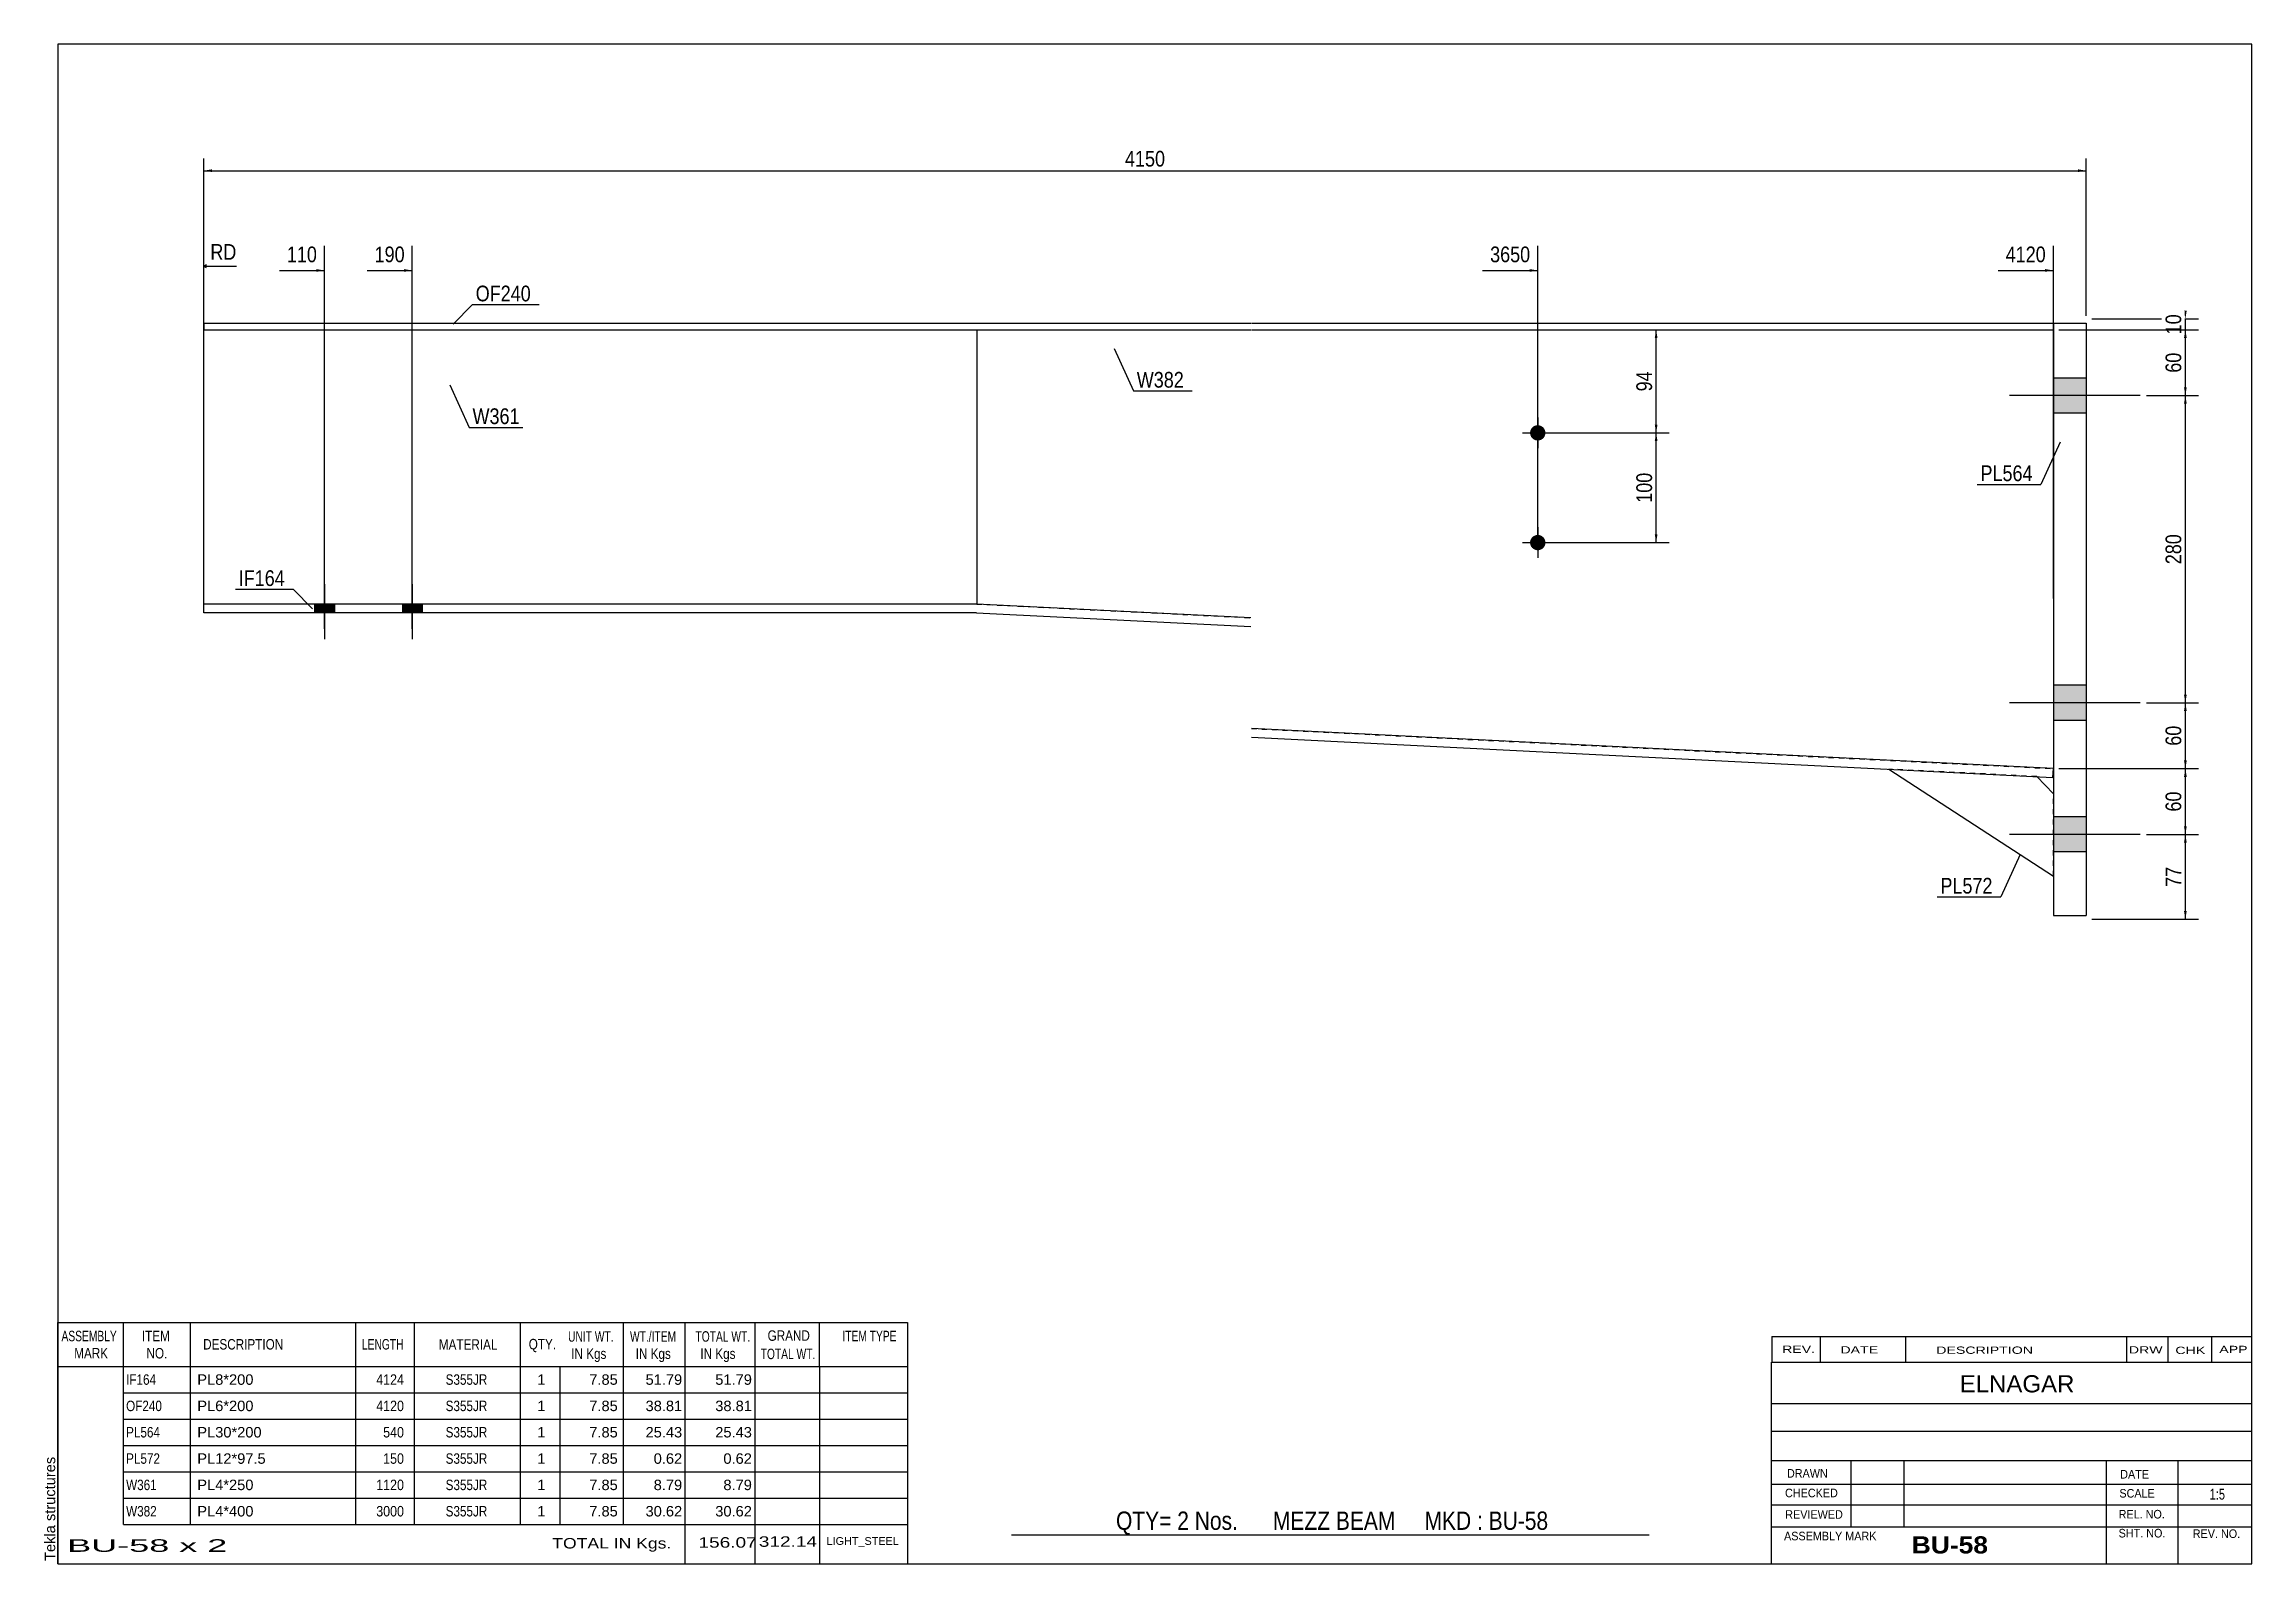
# Model space of a CAD drawing. Header units: millimetres. Extents: x -29 to 373, y -200 to 77.
import ezdxf

# ---------------------------------------------------------------- set-up
doc = ezdxf.new("R2010")
doc.units = ezdxf.units.MM
doc.linetypes.add('DXK_LINE_DOT1', pattern=[1.8814, 0.9407, -0.9407])
doc.styles.add('Arial', font='ARIAL.TTF', dxfattribs={"height": 0.2})
doc.styles.add('Arial Bold', font='ARIALBD.TTF', dxfattribs={"height": 0.2})
doc.styles.add('Arial Narrow', font='ARIALN.TTF', dxfattribs={"height": 0.2})

# ---------------------------------------------------------------- blocks, each defined once
blk = doc.blocks.new('Unknown-627302369-1210')
at = {"color": 5, "linetype": 'Continuous'}
for p, q in [((373.4, 77.06), (-26.6, 77.06)), ((-26.6, 77.06), (-26.6, -199.94)), ((373.4, -199.94), (373.4, 77.06)), ((-26.6, -199.94), (373.4, -199.94))]:
    blk.add_line(p, q, dxfattribs=at)
at = {"color": 174, "linetype": 'Continuous', "style": 'Arial'}
blk.add_text('Tekla structures', height=1.9102, rotation=90, dxfattribs=at).set_placement((-27.1, -199.44))
blk = doc.blocks.new('Part-627302369-1360 - 1231')
at = {"color": 2, "linetype": 'Continuous'}
for p, q in [((0, -25), (0, 25)), ((140.91, 25), (140.91, -25))]:
    blk.add_line(p, q, dxfattribs=at)
at = {"color": 7, "linetype": 'DXK_LINE_DOT1'}
for p, q in [((0, 25), (90.77, 25)), ((90.87, 25), (140.91, 25)), ((90.77, -25), (0, -25)), ((140.91, -25), (90.87, -25))]:
    blk.add_line(p, q, dxfattribs=at)
blk = doc.blocks.new('Part-627302369-1300 - 1231')
at = {"color": 2, "linetype": 'Continuous'}
for p, q in [((0, 26.2), (0, 25)), ((0, 26.2), (90.77, 26.2)), ((0, 25), (90.77, 25)), ((90.87, 26.2), (190.91, 26.2)), ((90.87, 25), (190.91, 25)), ((191.01, 26.2), (337.21, 26.2)), ((191.01, 25), (337.21, 25)), ((337.21, 26.2), (337.21, 25))]:
    blk.add_line(p, q, dxfattribs=at)
blk = doc.blocks.new('Part-627302369-1256 - 1231')
at = {"color": 2, "linetype": 'Continuous'}
for p, q in [((337.21, 26.2), (343.21, 26.2)), ((337.21, 26.2), (337.21, -81.8)), ((343.21, 26.2), (343.21, -81.8)), ((337.21, -81.8), (343.21, -81.8))]:
    blk.add_line(p, q, dxfattribs=at)
blk = doc.blocks.new('Part-627302369-1278 - 1231')
at = {"color": 2, "linetype": 'Continuous'}
for p, q in [((307.24, -55.1), (337.21, -74.6)), ((337.21, -59.6), (334.21, -56.45))]:
    blk.add_line(p, q, dxfattribs=at)
at = {"color": 7, "linetype": 'DXK_LINE_DOT1'}
for p, q in [((334.21, -56.45), (307.24, -55.1)), ((337.21, -74.6), (337.21, -59.6))]:
    blk.add_line(p, q, dxfattribs=at)
blk = doc.blocks.new('Part-627302369-1322 - 1231')
at = {"color": 2, "linetype": 'Continuous'}
blk.add_line((140.91, 25), (140.91, -25), dxfattribs=at)
at = {"color": 7, "linetype": 'DXK_LINE_DOT1'}
for p, q in [((140.91, 25), (190.91, 25)), ((191.01, 25), (337.21, 25)), ((337.21, 25), (337.21, -55)), ((140.91, -25), (190.91, -27.5)), ((191.01, -47.69), (337.21, -55))]:
    blk.add_line(p, q, dxfattribs=at)
blk = doc.blocks.new('Bolt-627302369-1361 - 1231')
at = {"linetype": 'Continuous'}
for points in [[(337.21, 16.2), (337.21, 9.8), (343.21, 9.8), (343.21, 16.2)], [(337.21, 16.2), (337.21, 9.8), (343.21, 9.8), (343.21, 16.2)], [(337.21, -39.8), (337.21, -46.2), (343.21, -46.2), (343.21, -39.8)], [(337.21, -39.8), (337.21, -46.2), (343.21, -46.2), (343.21, -39.8)], [(337.21, -63.8), (337.21, -70.2), (343.21, -70.2), (343.21, -63.8)], [(337.21, -63.8), (337.21, -70.2), (343.21, -70.2), (343.21, -63.8)]]:
    blk.add_hatch(color=3, dxfattribs=at).paths.add_polyline_path(points)
at = {"color": 3, "linetype": 'Continuous'}
for p, q in [((343.21, 16.2), (337.21, 16.2)), ((343.21, 16.2), (337.21, 16.2)), ((353.01, 13), (329.21, 13)), ((353.01, 13), (329.21, 13)), ((343.21, 9.8), (337.21, 9.8)), ((343.21, 9.8), (337.21, 9.8)), ((343.21, -39.8), (337.21, -39.8)), ((343.21, -39.8), (337.21, -39.8)), ((353.01, -43), (329.21, -43)), ((353.01, -43), (329.21, -43)), ((343.21, -46.2), (337.21, -46.2)), ((343.21, -46.2), (337.21, -46.2)), ((343.21, -63.8), (337.21, -63.8)), ((343.21, -63.8), (337.21, -63.8)), ((353.01, -67), (329.21, -67)), ((353.01, -67), (329.21, -67)), ((343.21, -70.2), (337.21, -70.2)), ((343.21, -70.2), (337.21, -70.2))]:
    blk.add_line(p, q, dxfattribs=at)
blk = doc.blocks.new('Bolt-627302369-1363 - 1231')
at = {"linetype": 'Continuous'}
for points in [[(243.21, 7.6), (243.5, 7.57), (243.77, 7.48), (244.03, 7.34), (244.25, 7.14), (244.42, 6.9), (244.54, 6.64), (244.6, 6.35), (244.6, 6.06), (244.54, 5.77), (244.42, 5.5), (244.25, 5.27), (244.03, 5.07), (243.77, 4.93), (243.5, 4.83), (243.21, 4.8), (242.91, 4.83), (242.64, 4.93), (242.38, 5.07), (242.16, 5.27), (241.99, 5.5), (241.87, 5.77), (241.81, 6.06), (241.81, 6.35), (241.87, 6.64), (241.99, 6.9), (242.16, 7.14), (242.38, 7.34), (242.64, 7.48), (242.91, 7.57)], [(243.21, -12.4), (243.5, -12.43), (243.77, -12.52), (244.03, -12.66), (244.25, -12.86), (244.42, -13.1), (244.54, -13.36), (244.6, -13.65), (244.6, -13.94), (244.54, -14.23), (244.42, -14.5), (244.25, -14.73), (244.03, -14.93), (243.77, -15.07), (243.5, -15.17), (243.21, -15.2), (242.91, -15.17), (242.64, -15.07), (242.38, -14.93), (242.16, -14.73), (241.99, -14.5), (241.87, -14.23), (241.81, -13.94), (241.81, -13.65), (241.87, -13.36), (241.99, -13.1), (242.16, -12.86), (242.38, -12.66), (242.64, -12.52), (242.91, -12.43)]]:
    blk.add_hatch(color=3, dxfattribs=at).paths.add_polyline_path(points)
at = {"color": 3, "linetype": 'Continuous'}
for p, q in [((243.21, 9), (243.21, 3.4)), ((240.41, 6.2), (246.01, 6.2)), ((243.21, -11), (243.21, -16.6)), ((240.41, -13.8), (246.01, -13.8))]:
    blk.add_line(p, q, dxfattribs=at)
blk = doc.blocks.new('Part-627302369-1879 - 1231')
at = {"color": 2, "linetype": 'Continuous'}
for p, q in [((90.77, -25), (0, -25)), ((0, -26.6), (0, -25)), ((90.77, -26.6), (0, -26.6)), ((140.91, -25), (90.87, -25)), ((140.87, -26.6), (90.87, -26.6)), ((140.87, -26.6), (190.91, -29.1)), ((190.91, -27.5), (140.91, -25)), ((337.21, -55), (191.01, -47.69)), ((191.01, -49.29), (337.13, -56.6)), ((337.13, -56.6), (337.21, -55))]:
    blk.add_line(p, q, dxfattribs=at)
blk = doc.blocks.new('Bolt-627302369-1881 - 1231')
at = {"linetype": 'Continuous'}
for points in [[(23.8, -25), (20.2, -25), (20.2, -26.6), (23.8, -26.6)], [(23.8, -25), (20.2, -25), (20.2, -26.6), (23.8, -26.6)], [(39.8, -25), (36.2, -25), (36.2, -26.6), (39.8, -26.6)], [(39.8, -25), (36.2, -25), (36.2, -26.6), (39.8, -26.6)]]:
    blk.add_hatch(color=3, dxfattribs=at).paths.add_polyline_path(points)
at = {"color": 3, "linetype": 'Continuous'}
for p, q in [((22, -21.4), (22, -31.4)), ((22, -21.4), (22, -31.4)), ((38, -21.4), (38, -31.4)), ((38, -21.4), (38, -31.4)), ((20.2, -25), (20.2, -26.6)), ((20.2, -25), (20.2, -26.6)), ((23.8, -25), (23.8, -26.6)), ((23.8, -25), (23.8, -26.6)), ((36.2, -25), (36.2, -26.6)), ((36.2, -25), (36.2, -26.6)), ((39.8, -25), (39.8, -26.6)), ((39.8, -25), (39.8, -26.6))]:
    blk.add_line(p, q, dxfattribs=at)
blk = doc.blocks.new('StraightDimension-627302369-1818 - 1231')
at = {"linetype": 'Continuous'}
for points in [[(361.03, -44.5), (361.28, -43), (361.53, -44.5)], [(361.53, -53.5), (361.28, -55), (361.03, -53.5)]]:
    blk.add_hatch(color=7, dxfattribs=at).paths.add_polyline_path(points)
at = {"color": 7, "linetype": 'Continuous'}
for p, q in [((354.21, -43), (363.68, -43)), ((361.28, -55), (361.28, -43)), ((338.21, -55), (363.68, -55))]:
    blk.add_line(p, q, dxfattribs=at)
at = {"color": 0}
blk.add_wipeout([(361.13, -46.57), (356.93, -46.57), (356.93, -51.43), (361.13, -51.43)], dxfattribs=at)
at = {"color": 3, "style": 'Arial Narrow'}
blk.add_text('60', height=2.863, rotation=90.0002, dxfattribs=at).set_placement((360.53, -50.83))
blk = doc.blocks.new('StraightDimension-627302369-2106 - 1231')
at = {"linetype": 'Continuous'}
blk.add_hatch(color=7, dxfattribs=at).paths.add_polyline_path([(335.71, 36.06), (337.21, 35.81), (335.71, 35.56)])
at = {"color": 7, "linetype": 'Continuous'}
for p, q in [((337.21, -24), (337.21, 40.31)), ((327.14, 35.81), (337.21, 35.81))]:
    blk.add_line(p, q, dxfattribs=at)
at = {"color": 0}
blk.add_wipeout([(336.43, 36.71), (336.43, 40.91), (327.92, 40.91), (327.92, 36.71)], dxfattribs=at)
at = {"color": 3, "style": 'Arial Narrow'}
blk.add_text('4120', height=2.863, dxfattribs=at).set_placement((328.52, 37.31))
blk = doc.blocks.new('StraightDimension-627302369-1820 - 1231')
at = {"linetype": 'Continuous'}
for points in [[(361.03, -68.5), (361.28, -67), (361.53, -68.5)], [(361.53, -80.96), (361.28, -82.46), (361.03, -80.96)]]:
    blk.add_hatch(color=7, dxfattribs=at).paths.add_polyline_path(points)
at = {"color": 7, "linetype": 'Continuous'}
for p, q in [((354.21, -67), (363.68, -67)), ((361.28, -82.46), (361.28, -67)), ((344.21, -82.46), (363.68, -82.46))]:
    blk.add_line(p, q, dxfattribs=at)
at = {"color": 0}
blk.add_wipeout([(361.13, -72.3), (356.93, -72.3), (356.93, -77.16), (361.13, -77.16)], dxfattribs=at)
at = {"color": 3, "style": 'Arial Narrow'}
blk.add_text('77', height=2.863, rotation=90.0002, dxfattribs=at).set_placement((360.53, -76.56))
blk = doc.blocks.new('StraightDimension-627302369-1815 - 1231')
at = {"linetype": 'Continuous'}
for points in [[(361.53, 28.5), (361.28, 27), (361.03, 28.5)], [(361.03, 23.5), (361.28, 25), (361.53, 23.5)]]:
    blk.add_hatch(color=7, dxfattribs=at).paths.add_polyline_path(points)
at = {"color": 7, "linetype": 'Continuous'}
for p, q in [((338.21, 25), (363.68, 25)), ((344.21, 27), (363.68, 27)), ((361.28, 25), (361.28, 27))]:
    blk.add_line(p, q, dxfattribs=at)
at = {"color": 0}
blk.add_wipeout([(361.13, 28.43), (356.93, 28.43), (356.93, 23.57), (361.13, 23.57)], dxfattribs=at)
at = {"color": 3, "style": 'Arial Narrow'}
blk.add_text('10', height=2.863, rotation=90.0002, dxfattribs=at).set_placement((360.53, 24.17))
blk = doc.blocks.new('StraightDimension-627302369-2108 - 1231')
at = {"linetype": 'Continuous'}
blk.add_hatch(color=7, dxfattribs=at).paths.add_polyline_path([(36.5, 36.06), (38, 35.81), (36.5, 35.56)])
at = {"color": 7, "linetype": 'Continuous'}
for p, q in [((38, -29.5), (38, 40.31)), ((29.77, 35.81), (38, 35.81))]:
    blk.add_line(p, q, dxfattribs=at)
at = {"color": 0}
blk.add_wipeout([(37.23, 36.71), (37.23, 40.91), (30.54, 40.91), (30.54, 36.71)], dxfattribs=at)
at = {"color": 3, "style": 'Arial Narrow'}
blk.add_text('190', height=2.863, dxfattribs=at).set_placement((31.14, 37.31))
blk = doc.blocks.new('StraightDimension-627302369-1817 - 1231')
at = {"linetype": 'Continuous'}
for points in [[(361.03, 11.5), (361.28, 13), (361.53, 11.5)], [(361.53, -41.5), (361.28, -43), (361.03, -41.5)]]:
    blk.add_hatch(color=7, dxfattribs=at).paths.add_polyline_path(points)
at = {"color": 7, "linetype": 'Continuous'}
for p, q in [((354.21, 13), (363.68, 13)), ((361.28, -43), (361.28, 13)), ((354.21, -43), (363.68, -43))]:
    blk.add_line(p, q, dxfattribs=at)
at = {"color": 0}
blk.add_wipeout([(361.13, -11.66), (356.93, -11.66), (356.93, -18.34), (361.13, -18.34)], dxfattribs=at)
at = {"color": 3, "style": 'Arial Narrow'}
blk.add_text('280', height=2.863, rotation=90.0002, dxfattribs=at).set_placement((360.53, -17.74))
blk = doc.blocks.new('StraightDimension-627302369-1475 - 1231')
at = {"linetype": 'Continuous'}
for points in [[(1.5, 53.75), (0, 54), (1.5, 54.25)], [(341.71, 54.25), (343.21, 54), (341.71, 53.75)]]:
    blk.add_hatch(color=7, dxfattribs=at).paths.add_polyline_path(points)
at = {"color": 7, "linetype": 'Continuous'}
for p, q in [((0, 27), (0, 56.25)), ((0, 54), (343.21, 54)), ((343.21, 27.54), (343.21, 56.25))]:
    blk.add_line(p, q, dxfattribs=at)
at = {"color": 0}
blk.add_wipeout([(175.86, 54.15), (175.86, 58.35), (167.35, 58.35), (167.35, 54.15)], dxfattribs=at)
at = {"color": 3, "style": 'Arial Narrow'}
blk.add_text('4150', height=2.863, dxfattribs=at).set_placement((167.95, 54.75))
blk = doc.blocks.new('StraightDimension-627302369-1816 - 1231')
at = {"linetype": 'Continuous'}
for points in [[(361.03, 23.5), (361.28, 25), (361.53, 23.5)], [(361.53, 14.5), (361.28, 13), (361.03, 14.5)]]:
    blk.add_hatch(color=7, dxfattribs=at).paths.add_polyline_path(points)
at = {"color": 7, "linetype": 'Continuous'}
for p, q in [((338.21, 25), (363.68, 25)), ((361.28, 13), (361.28, 25)), ((354.21, 13), (363.68, 13))]:
    blk.add_line(p, q, dxfattribs=at)
at = {"color": 0}
blk.add_wipeout([(361.13, 21.43), (356.93, 21.43), (356.93, 16.57), (361.13, 16.57)], dxfattribs=at)
at = {"color": 3, "style": 'Arial Narrow'}
blk.add_text('60', height=2.863, rotation=90.0002, dxfattribs=at).set_placement((360.53, 17.17))
blk = doc.blocks.new('StraightDimension-627302369-1819 - 1231')
at = {"linetype": 'Continuous'}
for points in [[(361.03, -56.5), (361.28, -55), (361.53, -56.5)], [(361.53, -65.5), (361.28, -67), (361.03, -65.5)]]:
    blk.add_hatch(color=7, dxfattribs=at).paths.add_polyline_path(points)
at = {"color": 7, "linetype": 'Continuous'}
for p, q in [((338.21, -55), (363.68, -55)), ((361.28, -67), (361.28, -55)), ((354.21, -67), (363.68, -67))]:
    blk.add_line(p, q, dxfattribs=at)
at = {"color": 0}
blk.add_wipeout([(361.13, -58.57), (356.93, -58.57), (356.93, -63.43), (361.13, -63.43)], dxfattribs=at)
at = {"color": 3, "style": 'Arial Narrow'}
blk.add_text('60', height=2.863, rotation=90.0002, dxfattribs=at).set_placement((360.53, -62.83))
blk = doc.blocks.new('StraightDimension-627302369-2082 - 1231')
at = {"linetype": 'Continuous'}
for points in [[(264.54, 23.5), (264.79, 25), (265.04, 23.5)], [(265.04, 7.7), (264.79, 6.2), (264.54, 7.7)]]:
    blk.add_hatch(color=7, dxfattribs=at).paths.add_polyline_path(points)
at = {"color": 7, "linetype": 'Continuous'}
for p, q in [((254.75, 25), (267.19, 25)), ((264.79, 6.2), (264.79, 25)), ((244.21, 6.2), (267.19, 6.2))]:
    blk.add_line(p, q, dxfattribs=at)
at = {"color": 0}
blk.add_wipeout([(264.64, 18.03), (260.44, 18.03), (260.44, 13.17), (264.64, 13.17)], dxfattribs=at)
at = {"color": 3, "style": 'Arial Narrow'}
blk.add_text('94', height=2.863, rotation=90.0002, dxfattribs=at).set_placement((264.04, 13.77))
blk = doc.blocks.new('StraightDimension-627302369-2083 - 1231')
at = {"linetype": 'Continuous'}
for points in [[(264.54, 4.7), (264.79, 6.2), (265.04, 4.7)], [(265.04, -12.3), (264.79, -13.8), (264.54, -12.3)]]:
    blk.add_hatch(color=7, dxfattribs=at).paths.add_polyline_path(points)
at = {"color": 7, "linetype": 'Continuous'}
for p, q in [((244.21, 6.2), (267.19, 6.2)), ((264.79, -13.8), (264.79, 6.2)), ((244.21, -13.8), (267.19, -13.8))]:
    blk.add_line(p, q, dxfattribs=at)
at = {"color": 0}
blk.add_wipeout([(264.64, -0.45), (260.44, -0.45), (260.44, -7.14), (264.64, -7.14)], dxfattribs=at)
at = {"color": 3, "style": 'Arial Narrow'}
blk.add_text('100', height=2.863, rotation=90.0002, dxfattribs=at).set_placement((264.04, -6.54))
blk = doc.blocks.new('StraightDimension-627302369-2107 - 1231')
at = {"linetype": 'Continuous'}
blk.add_hatch(color=7, dxfattribs=at).paths.add_polyline_path([(241.71, 36.06), (243.21, 35.81), (241.71, 35.56)])
at = {"color": 7, "linetype": 'Continuous'}
for p, q in [((243.21, -12.8), (243.21, 40.31)), ((233.14, 35.81), (243.21, 35.81))]:
    blk.add_line(p, q, dxfattribs=at)
at = {"color": 0}
blk.add_wipeout([(242.43, 36.71), (242.43, 40.91), (233.92, 40.91), (233.92, 36.71)], dxfattribs=at)
at = {"color": 3, "style": 'Arial Narrow'}
blk.add_text('3650', height=2.863, dxfattribs=at).set_placement((234.52, 37.31))
blk = doc.blocks.new('StraightDimension-627302369-2109 - 1231')
at = {"linetype": 'Continuous'}
blk.add_hatch(color=7, dxfattribs=at).paths.add_polyline_path([(20.5, 36.06), (22, 35.81), (20.5, 35.56)])
at = {"color": 7, "linetype": 'Continuous'}
for p, q in [((22, -29.5), (22, 40.31)), ((13.77, 35.81), (22, 35.81))]:
    blk.add_line(p, q, dxfattribs=at)
at = {"color": 0, "linetype": 'Continuous'}
blk.add_wipeout([(6.53, 37.16), (6.53, 41.36), (0.59, 41.36), (0.59, 37.16)], dxfattribs=at)
at = {"color": 7, "linetype": 'Continuous'}
for p, q in [((0, -24), (0, 41.06)), ((0.5, 36.81), (0, 36.56)), ((0.5, 36.31), (0, 36.56)), ((5.93, 36.56), (0, 36.56))]:
    blk.add_line(p, q, dxfattribs=at)
at = {"color": 3, "linetype": 'Continuous', "style": 'Arial Narrow'}
blk.add_text('RD', height=2.863, dxfattribs=at).set_placement((1.19, 37.76))
at = {"color": 0}
blk.add_wipeout([(21.22, 36.71), (21.22, 40.91), (14.54, 40.91), (14.54, 36.71)], dxfattribs=at)
at = {"color": 3, "style": 'Arial Narrow'}
blk.add_text('110', height=2.863, dxfattribs=at).set_placement((15.14, 37.31))
blk = doc.blocks.new('CBS_NAME_BLOG-627302369-2142')
at = {"color": 7, "linetype": 'Continuous'}
for p, q in [((285.81, -163.18), (373.33, -163.18)), ((285.81, -199.89), (285.81, -163.19)), ((285.81, -170.72), (373.33, -170.72)), ((285.88, -175.78), (373.4, -175.78)), ((285.81, -181.15), (373.33, -181.15)), ((300.33, -193.25), (300.33, -181.15)), ((310.02, -193.23), (310.02, -181.16)), ((346.93, -199.89), (346.93, -181.16)), ((359.98, -199.89), (359.98, -181.15)), ((285.82, -185.45), (373.4, -185.43)), ((285.81, -189.19), (373.33, -189.19)), ((285.81, -193.24), (373.33, -193.24)), ((285.81, -199.94), (373.4, -199.94))]:
    blk.add_line(p, q, dxfattribs=at)
at = {"color": 3, "linetype": 'Continuous', "style": 'Arial'}
blk.add_text('ELNAGAR', height=3.133, dxfattribs=at).set_placement((320.13, -168.71))
at = {"color": 3, "linetype": 'Continuous'}
for s, height, style, width, p in [('DRAWN', 1.566, 'Arial', 0.9, (288.64, -184.25)), ('DATE', 1.566, 'Arial', 0.9, (349.4, -184.42)), ('CHECKED', 1.566, 'Arial', 0.9, (288.29, -187.83)), ('SCALE', 1.566, 'Arial', 0.9, (349.25, -187.89)), ('1:5', 1.957, 'Arial Narrow', 0.9, (365.7, -188.25)), ('REVIEWED', 1.566, 'Arial', 0.9, (288.33, -191.75)), ('REL. NO.', 1.566, 'Arial', 0.9, (349.11, -191.7)), ('ASSEMBLY MARK', 1.5663, 'Arial', 0.9, (288.11, -195.68)), ('BU-58', 3.131, 'Arial Bold', 1.1, (311.39, -198.08)), ('SHT. NO.', 1.566, 'Arial', 0.9, (349.11, -195.16)), ('REV. NO.', 1.566, 'Arial', 0.9, (362.63, -195.25))]:
    blk.add_text(s, height=height, dxfattribs=dict(at, style=style, width=width)).set_placement(p)
blk = doc.blocks.new('CBS_BOM-627302369-2140')
at = {"color": 7, "linetype": 'Continuous'}
for p, q in [((-26.63, -163.97), (-26.63, -155.97)), ((-26.63, -155.97), (128.29, -155.97)), ((-14.63, -163.97), (-14.63, -155.97)), ((-2.44, -163.97), (-2.44, -155.97)), ((27.72, -163.97), (27.72, -155.97)), ((38.4, -163.97), (38.4, -155.97)), ((57.72, -163.97), (57.72, -155.97)), ((76.52, -163.97), (76.52, -155.97)), ((87.73, -163.97), (87.73, -155.97)), ((100.52, -163.97), (100.52, -155.97)), ((112.27, -163.97), (112.27, -155.97)), ((128.29, -155.97), (128.29, -163.96)), ((-26.63, -163.97), (128.29, -163.97)), ((-26.63, -168.77), (-26.63, -163.97)), ((-14.63, -168.77), (-14.63, -163.97)), ((-2.44, -168.77), (-2.44, -163.97)), ((27.72, -168.77), (27.72, -163.97)), ((38.4, -168.77), (38.4, -163.97)), ((57.72, -168.77), (57.72, -163.97)), ((64.98, -168.77), (64.98, -163.97)), ((76.52, -168.77), (76.52, -163.97)), ((87.73, -168.77), (87.73, -163.97)), ((100.52, -168.77), (100.52, -163.97)), ((112.29, -168.77), (112.29, -163.97)), ((128.29, -163.97), (128.29, -168.77)), ((-26.63, -173.57), (-26.63, -168.77)), ((-14.63, -168.77), (128.29, -168.77)), ((-14.63, -173.57), (-14.63, -168.77)), ((-2.44, -173.57), (-2.44, -168.77)), ((27.72, -173.57), (27.72, -168.77)), ((38.4, -173.57), (38.4, -168.77)), ((57.72, -173.57), (57.72, -168.77)), ((64.98, -173.57), (64.98, -168.77)), ((76.52, -173.57), (76.52, -168.77)), ((87.73, -173.57), (87.73, -168.77)), ((100.52, -173.57), (100.52, -168.77)), ((112.29, -173.57), (112.29, -168.77)), ((128.29, -168.77), (128.29, -173.57)), ((-26.63, -178.37), (-26.63, -173.57)), ((-14.63, -173.57), (128.29, -173.57)), ((-14.63, -178.37), (-14.63, -173.57)), ((-2.44, -178.37), (-2.44, -173.57)), ((27.72, -178.37), (27.72, -173.57)), ((38.4, -178.37), (38.4, -173.57)), ((57.72, -178.37), (57.72, -173.57)), ((64.98, -178.37), (64.98, -173.57)), ((76.52, -178.37), (76.52, -173.57)), ((87.73, -178.37), (87.73, -173.57)), ((100.52, -178.37), (100.52, -173.57)), ((112.29, -178.37), (112.29, -173.57)), ((128.29, -173.57), (128.29, -178.37)), ((-26.63, -183.17), (-26.63, -178.37)), ((-14.63, -178.37), (128.29, -178.37)), ((-14.63, -183.17), (-14.63, -178.37)), ((-2.44, -183.17), (-2.44, -178.37)), ((27.72, -183.17), (27.72, -178.37)), ((38.4, -183.17), (38.4, -178.37)), ((57.72, -183.17), (57.72, -178.37)), ((64.98, -183.17), (64.98, -178.37)), ((76.52, -183.17), (76.52, -178.37)), ((87.73, -183.17), (87.73, -178.37)), ((100.52, -183.17), (100.52, -178.37)), ((112.29, -183.17), (112.29, -178.37)), ((128.29, -178.37), (128.29, -183.17)), ((-26.63, -187.97), (-26.63, -183.17)), ((-14.63, -183.17), (128.29, -183.17)), ((-14.63, -187.97), (-14.63, -183.17)), ((-2.44, -187.97), (-2.44, -183.17)), ((27.72, -187.97), (27.72, -183.17)), ((38.4, -187.97), (38.4, -183.17)), ((57.72, -187.97), (57.72, -183.17)), ((64.98, -187.97), (64.98, -183.17)), ((76.52, -187.97), (76.52, -183.17)), ((87.73, -187.97), (87.73, -183.17)), ((100.52, -187.97), (100.52, -183.17)), ((112.29, -187.97), (112.29, -183.17)), ((128.29, -183.17), (128.29, -187.97)), ((-26.63, -192.77), (-26.63, -187.97)), ((-14.63, -187.97), (128.29, -187.97)), ((-14.63, -192.77), (-14.63, -187.97)), ((-2.44, -192.77), (-2.44, -187.97)), ((27.72, -192.77), (27.72, -187.97)), ((38.4, -192.77), (38.4, -187.97)), ((57.72, -192.77), (57.72, -187.97)), ((64.98, -192.77), (64.98, -187.97)), ((76.52, -192.77), (76.52, -187.97)), ((87.73, -192.77), (87.73, -187.97)), ((100.52, -192.77), (100.52, -187.97)), ((112.29, -192.77), (112.29, -187.97)), ((128.29, -187.97), (128.29, -192.77)), ((-26.63, -199.97), (-26.63, -192.79)), ((-14.63, -192.77), (128.29, -192.77)), ((87.73, -199.97), (87.73, -192.79)), ((100.52, -199.97), (100.52, -192.79)), ((112.33, -199.97), (112.33, -192.79)), ((128.29, -192.77), (128.29, -199.97)), ((-26.63, -199.97), (128.29, -199.97))]:
    blk.add_line(p, q, dxfattribs=at)
at = {"color": 3, "linetype": 'Continuous', "style": 'Arial'}
for s, height, width, p in [('ASSEMBLY', 1.91, 0.7, (-25.95, -159.39)), ('MARK', 1.91, 0.8, (-23.63, -162.53)), ('ITEM', 1.91, 0.8, (-11.3, -159.39)), ('NO.', 1.91, 0.8, (-10.45, -162.53)), ('DESCRIPTION', 1.9102, 0.8, (-0.12, -160.9)), ('LENGTH', 1.91, 0.7, (28.83, -160.9)), ('MATERIAL', 1.91, 0.8, (42.85, -160.94)), ('QTY.', 1.91, 0.8, (59.24, -160.87)), ('UNIT WT.', 1.91, 0.7, (66.41, -159.47)), ('IN Kgs', 1.91, 0.8, (66.99, -162.61)), ('WT./ITEM', 1.91, 0.7, (77.7, -159.47)), ('IN Kgs', 1.91, 0.8, (78.74, -162.61)), ('TOTAL WT.', 1.91, 0.7, (89.64, -159.47)), ('IN Kgs', 1.91, 0.8, (90.53, -162.61)), ('TOTAL WT.', 1.91, 0.7, (101.53, -162.65)), ('GRAND', 1.91, 0.8, (102.79, -159.31)), ('ITEM TYPE', 1.91, 0.7, (116.43, -159.39))]:
    blk.add_text(s, height=height, dxfattribs=dict(at, width=width)).set_placement(p)
at = {"color": 7, "linetype": 'Continuous', "style": 'Arial'}
for s, width, p in [('IF164', 0.8, (-14.17, -167.33)), ('4124', 0.85, (31.44, -167.33)), ('S355JR', 0.8, (44.09, -167.33)), ('OF240', 0.8, (-14.17, -172.13)), ('4120', 0.85, (31.44, -172.13)), ('S355JR', 0.8, (44.09, -172.13)), ('PL564', 0.8, (-14.17, -176.93)), ('540', 0.85, (32.7, -176.93)), ('S355JR', 0.8, (44.09, -176.93)), ('PL572', 0.8, (-14.17, -181.73)), ('150', 0.85, (32.7, -181.73)), ('S355JR', 0.8, (44.09, -181.73)), ('W361', 0.8, (-14.17, -186.53)), ('1120', 0.85, (31.44, -186.53)), ('S355JR', 0.8, (44.09, -186.53)), ('W382', 0.8, (-14.17, -191.33)), ('3000', 0.85, (31.44, -191.33)), ('S355JR', 0.8, (44.09, -191.33))]:
    blk.add_text(s, height=1.91, dxfattribs=dict(at, width=width)).set_placement(p)
for s, p in [('PL8*200', (-1.19, -167.33)), ('1', (60.81, -167.33)), ('7.85', (70.28, -167.33)), ('51.79', (80.54, -167.33)), ('51.79', (93.25, -167.33)), ('PL6*200', (-1.19, -172.13)), ('1', (60.81, -172.13)), ('7.85', (70.28, -172.13)), ('38.81', (80.54, -172.13)), ('38.81', (93.25, -172.13)), ('PL30*200', (-1.19, -176.93)), ('1', (60.81, -176.93)), ('7.85', (70.28, -176.93)), ('25.43', (80.54, -176.93)), ('25.43', (93.25, -176.93)), ('PL12*97.5', (-1.19, -181.73)), ('1', (60.81, -181.73)), ('7.85', (70.28, -181.73)), ('0.62', (82.02, -181.73)), ('0.62', (94.73, -181.73)), ('PL4*250', (-1.19, -186.53)), ('1', (60.81, -186.53)), ('7.85', (70.28, -186.53)), ('8.79', (82.02, -186.53)), ('8.79', (94.73, -186.53)), ('PL4*400', (-1.19, -191.33)), ('1', (60.81, -191.33)), ('7.85', (70.28, -191.33)), ('30.62', (80.54, -191.33)), ('30.62', (93.25, -191.33))]:
    blk.add_text(s, height=1.91, dxfattribs=at).set_placement(p)
at = {"color": 6, "linetype": 'Continuous', "style": 'Arial'}
for s, height, width, p in [('BU-58 x 2', 2.292, 2.05, (-24.91, -197.78)), ('TOTAL IN Kgs.', 1.9102, 1.2, (63.53, -197.17)), ('156.07', 1.91, 1.3, (90.19, -197.02)), ('312.14', 1.91, 1.3, (101.19, -196.86))]:
    blk.add_text(s, height=height, dxfattribs=dict(at, width=width)).set_placement(p)
blk.add_text('LIGHT_STEEL', height=1.4135, dxfattribs=at).set_placement((113.54, -196.51))
blk = doc.blocks.new('CBS_CALLOFF-627302369-2141')
at = {"color": 7, "linetype": 'Continuous'}
blk.add_line((147.28, -194.67), (263.51, -194.69), dxfattribs=at)
at = {"color": 3, "linetype": 'Continuous', "style": 'Arial Narrow'}
blk.add_text('QTY= 2 Nos.      MEZZ BEAM     MKD : BU-58', height=3.3405, dxfattribs=at).set_placement((166.31, -193.77))
blk = doc.blocks.new('CBS_REVISION-627302369-2143')
at = {"color": 7, "linetype": 'Continuous'}
for p, q in [((285.89, -158.55), (373.39, -158.55)), ((285.89, -158.55), (285.89, -163.18)), ((294.69, -158.55), (294.69, -163.18)), ((310.28, -158.55), (310.28, -163.12)), ((350.54, -158.55), (350.54, -163.18)), ((358.08, -158.55), (358.08, -163.18)), ((366.03, -158.55), (366.03, -163.18)), ((285.89, -163.18), (373.39, -163.18))]:
    blk.add_line(p, q, dxfattribs=at)
at = {"color": 7, "style": 'Arial Narrow', "width": 1.7}
for s, height, p in [('REV.', 1.326, (287.75, -161.51)), ('DATE', 1.326, (298.38, -161.62)), ('DESCRIPTION', 1.3257, (315.86, -161.68)), ('DRW', 1.326, (350.97, -161.62)), ('CHK', 1.326, (359.46, -161.71)), ('APP', 1.326, (367.46, -161.55))]:
    blk.add_text(s, height=height, dxfattribs=at).set_placement(p)
blk = doc.blocks.new('Mark-627302369-1296 - 1231')
at = {"color": 0}
blk.add_wipeout([(59.62, 30.18), (59.62, 33.18), (49.57, 33.18), (49.57, 30.18)], dxfattribs=at)
blk.add_wipeout([(59.62, 30.18), (59.62, 33.18), (49.57, 33.18), (49.57, 30.18)], dxfattribs=at)
at = {"color": 7, "linetype": 'Continuous'}
for p, q in [((45.43, 26.05), (48.97, 29.58)), ((48.97, 29.58), (61.12, 29.58))]:
    blk.add_line(p, q, dxfattribs=at)
at = {"color": 3, "style": 'Arial Narrow'}
blk.add_text('OF240', height=2.863, dxfattribs=at).set_placement((49.57, 30.18))
blk = doc.blocks.new('Mark-627302369-1251 - 1231')
at = {"color": 0}
blk.add_wipeout([(333.43, -2.59), (333.43, 0.41), (323.93, 0.41), (323.93, -2.59)], dxfattribs=at)
blk.add_wipeout([(333.43, -2.59), (333.43, 0.41), (323.93, 0.41), (323.93, -2.59)], dxfattribs=at)
at = {"color": 7, "linetype": 'Continuous'}
for p in [(338.46, 4.54), (323.33, -3.19)]:
    blk.add_line(p, (334.93, -3.19), dxfattribs=at)
at = {"color": 3, "style": 'Arial Narrow'}
blk.add_text('PL564', height=2.863, dxfattribs=at).set_placement((323.93, -2.59))
blk = doc.blocks.new('Mark-627302369-1274 - 1231')
at = {"color": 0}
blk.add_wipeout([(326.12, -77.78), (326.12, -74.78), (316.62, -74.78), (316.62, -77.78)], dxfattribs=at)
blk.add_wipeout([(326.12, -77.78), (326.12, -74.78), (316.62, -74.78), (316.62, -77.78)], dxfattribs=at)
at = {"color": 7, "linetype": 'Continuous'}
for p in [(331.15, -70.64), (316.02, -78.38)]:
    blk.add_line(p, (327.62, -78.38), dxfattribs=at)
at = {"color": 3, "style": 'Arial Narrow'}
blk.add_text('PL572', height=2.863, dxfattribs=at).set_placement((316.62, -77.78))
blk = doc.blocks.new('Mark-627302369-1884 - 1231')
at = {"color": 0}
blk.add_wipeout([(14.76, -21.71), (14.76, -18.71), (6.36, -18.71), (6.36, -21.71)], dxfattribs=at)
blk.add_wipeout([(14.76, -21.71), (14.76, -18.71), (6.36, -18.71), (6.36, -21.71)], dxfattribs=at)
at = {"color": 7, "linetype": 'Continuous'}
for p in [(5.76, -22.31), (19.8, -25.85)]:
    blk.add_line(p, (16.26, -22.31), dxfattribs=at)
at = {"color": 3, "style": 'Arial Narrow'}
blk.add_text('IF164', height=2.863, dxfattribs=at).set_placement((6.36, -21.71))
blk = doc.blocks.new('Mark-627302369-1318 - 1231')
at = {"color": 0}
blk.add_wipeout([(178.68, 14.45), (178.68, 17.45), (170.1, 17.45), (170.1, 14.45)], dxfattribs=at)
blk.add_wipeout([(178.68, 14.45), (178.68, 17.45), (170.1, 17.45), (170.1, 14.45)], dxfattribs=at)
at = {"color": 7, "linetype": 'Continuous'}
for p, q in [((165.96, 21.58), (169.5, 13.85)), ((169.5, 13.85), (180.18, 13.85))]:
    blk.add_line(p, q, dxfattribs=at)
at = {"color": 3, "style": 'Arial Narrow'}
blk.add_text('W382', height=2.863, dxfattribs=at).set_placement((170.1, 14.45))
blk = doc.blocks.new('Mark-627302369-1356 - 1231')
at = {"color": 0}
blk.add_wipeout([(57.58, 7.81), (57.58, 10.81), (48.99, 10.81), (48.99, 7.81)], dxfattribs=at)
blk.add_wipeout([(57.58, 7.81), (57.58, 10.81), (48.99, 10.81), (48.99, 7.81)], dxfattribs=at)
at = {"color": 7, "linetype": 'Continuous'}
for p, q in [((44.86, 14.94), (48.39, 7.21)), ((48.39, 7.21), (58.18, 7.21))]:
    blk.add_line(p, q, dxfattribs=at)
at = {"color": 3, "style": 'Arial Narrow'}
blk.add_text('W361', height=2.863, dxfattribs=at).set_placement((48.99, 7.81))

msp = doc.modelspace()

# ---------------------------------------------------------------- block references
for name in ['Unknown-627302369-1210', 'Part-627302369-1300 - 1231', 'Part-627302369-1360 - 1231', 'Part-627302369-1322 - 1231', 'Part-627302369-1256 - 1231', 'Bolt-627302369-1361 - 1231', 'Bolt-627302369-1363 - 1231', 'Bolt-627302369-1881 - 1231', 'Part-627302369-1879 - 1231', 'Part-627302369-1278 - 1231', 'CBS_BOM-627302369-2140', 'CBS_REVISION-627302369-2143', 'CBS_NAME_BLOG-627302369-2142', 'CBS_CALLOFF-627302369-2141']:
    msp.add_blockref(name, (0, 0))

# ---------------------------------------------------------------- next in the draw order: block references
for name in ['StraightDimension-627302369-2108 - 1231', 'StraightDimension-627302369-2106 - 1231', 'Mark-627302369-1318 - 1231', 'Mark-627302369-1356 - 1231', 'StraightDimension-627302369-1818 - 1231', 'StraightDimension-627302369-1820 - 1231', 'Mark-627302369-1274 - 1231']:
    msp.add_blockref(name, (0, 0))

# ---------------------------------------------------------------- next in the draw order: block references
for name in ['StraightDimension-627302369-1815 - 1231', 'StraightDimension-627302369-1817 - 1231', 'Mark-627302369-1251 - 1231', 'StraightDimension-627302369-1819 - 1231']:
    msp.add_blockref(name, (0, 0))

# ---------------------------------------------------------------- next in the draw order: block references
msp.add_blockref('StraightDimension-627302369-1475 - 1231', (0, 0))

# ---------------------------------------------------------------- next in the draw order: block references
for name in ['StraightDimension-627302369-2109 - 1231', 'Mark-627302369-1296 - 1231', 'StraightDimension-627302369-2082 - 1231', 'StraightDimension-627302369-1816 - 1231']:
    msp.add_blockref(name, (0, 0))

# ---------------------------------------------------------------- next in the draw order: block references
for name in ['StraightDimension-627302369-2083 - 1231', 'Mark-627302369-1884 - 1231']:
    msp.add_blockref(name, (0, 0))

# ---------------------------------------------------------------- next in the draw order: block references
msp.add_blockref('StraightDimension-627302369-2107 - 1231', (0, 0))

doc.saveas('drawing.dxf')
